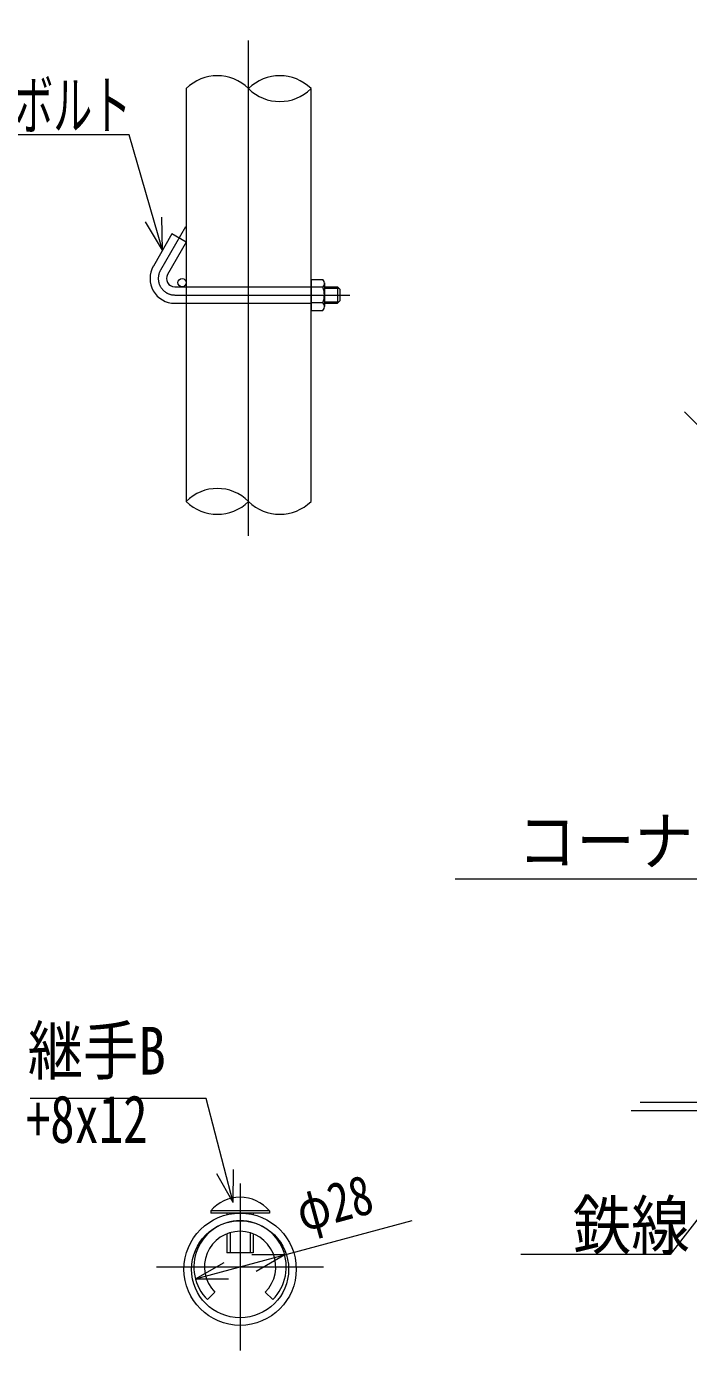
# Model space of a CAD drawing. Units: millimetres, scale not verified. Extents: x -5699 to 5699, y -3329 to 3329.
# Drawn here: x 457 to 1259, y -1111 to 493 of the extents above; entities that cross this region are included whole.
import ezdxf
from ezdxf.enums import TextEntityAlignment as Align

# ---------------------------------------------------------------- set-up
doc = ezdxf.new("R2010")
doc.units = ezdxf.units.MM
doc.header["$LTSCALE"] = 20
doc.linetypes.add('USER1', pattern=[50.5, 30, -9, 2.5, -9])
doc.linetypes.add('USER2', pattern=[12.6, 8.4, -4.2])
for name, color, linetype, lineweight in [('0-1_3', 3, 'Continuous', 13), ('0-2_26', 2, 'USER1', 13), ('0-3_1', 1, 'Continuous', 9), ('0-4_27', 7, 'Continuous', 13), ('0-5_28', 7, 'Continuous', 13)]:
    doc.layers.add(name, color=color, linetype=linetype, lineweight=lineweight)
doc.styles.add('ＭＳ ゴシック', font='')
doc.styles.get('ＭＳ ゴシック').set_extended_font_data('MS Gothic')

msp = doc.modelspace()

# ---------------------------------------------------------------- linework, layer by layer
at = {"layer": '0-1_3'}
for p, q in [((632.94, 241.39), (610.44, 202.42)), ((650.26, 231.39), (632.94, 241.39)), ((650.26, 231.39), (627.76, 192.42)), ((636.42, 177.42), (650.26, 177.42)), ((801.51, 186.17), (801.51, 148.67)), ((801.51, 186.17), (816.01, 186.17)), ((816.01, 176.79), (801.51, 176.79)), ((817.76, 182.22), (817.76, 153.3)), ((817.76, 177.42), (833.42, 177.42)), ((833.42, 177.42), (833.42, 157.42)), ((836.42, 174.42), (833.42, 177.42)), ((817.76, 175.67), (835.17, 175.67)), ((833.42, 157.42), (836.42, 160.42)), ((836.42, 174.42), (836.42, 160.42)), ((836.42, 174.42), (836.42, 160.42)), ((636.42, 157.42), (650.26, 157.42)), ((816.01, 158.04), (801.51, 158.04)), ((801.51, 148.67), (816.01, 148.67)), ((817.76, 159.17), (835.17, 159.17)), ((817.76, 157.42), (833.42, 157.42)), ((1200.49, -810.41), (1336.67, -810.41)), ((1189.58, -820.41), (1325.75, -820.41)), ((751.19, -942.09), (679.99, -942.09)), ((679.99, -942.09), (679.99, -944.87)), ((751.19, -944.87), (679.99, -944.87)), ((699.59, -944.87), (699.59, -946.78)), ((703.59, -944.87), (703.59, -945.94)), ((727.59, -944.87), (727.59, -945.94)), ((731.59, -944.87), (731.59, -946.78)), ((751.19, -942.09), (751.19, -944.87)), ((699.59, -969.94), (699.59, -992.87)), ((703.59, -968.57), (703.59, -992.87)), ((727.59, -968.57), (727.59, -992.87)), ((731.59, -969.94), (731.59, -992.87)), ((731.59, -992.87), (699.59, -992.87)), ((685.04, -1040.62), (675.99, -1049.67)), ((746.13, -1040.62), (755.18, -1049.67))]:
    msp.add_line(p, q, dxfattribs=at)
at = {"layer": '0-1_3', "linetype": 'USER2'}
for p, q in [((650.26, 177.42), (801.51, 177.42)), ((650.26, 157.42), (801.51, 157.42))]:
    msp.add_line(p, q, dxfattribs=at)
at = {"layer": '0-1_3'}
msp.add_circle((645.26, 182.42), 5, dxfattribs=at)
for centre, radius, start, end in [((636.42, 187.42), 30, 150, 270), ((636.42, 187.42), 10, 150, 270), ((791.77, 167.42), 25.99, 338.85295, 21.14705), ((810.77, 181.48), 7.04, 318.21899, 41.78101), ((810.61, 153.36), 7.15, 319.0514, 40.9486), ((715.59, -972.47), 46.8, 40.47549, 139.52451), ((715.59, -1010.07), 56, 315, 225), ((715.59, -1010.07), 43.2, 315, 225)]:
    msp.add_arc(centre, radius, start, end, dxfattribs=at)
at = {"layer": '0-2_26'}
for p, q in [((725.89, -124.25), (725.89, 492.74)), ((649.36, 249.83), (619.1, 197.42)), ((636.42, 167.42), (848.64, 167.42)), ((1253.94, 25.95), (1603.96, -324.07)), ((715.59, -908.81), (715.59, -1111.33)), ((614.33, -1010.07), (816.84, -1010.07))]:
    msp.add_line(p, q, dxfattribs=at)
msp.add_arc((636.42, 187.42), 20, 150, 270, dxfattribs=at)
at = {"layer": '0-3_1'}
for p, q in [((650.26, 417.42), (650.26, -82.58)), ((801.51, -82.58), (801.51, 417.42))]:
    msp.add_line(p, q, dxfattribs=at)
for radius in [68, 58.8]:
    msp.add_circle((715.59, -1012.87), radius, dxfattribs=at)
at = {"layer": '0-4_27'}
for p, q in [((661.52, -1024.68), (924.11, -953.72)), ((661.52, -1024.68), (696.12, -1004.61)), ((769.65, -995.46), (729.65, -995.55)), ((769.65, -995.46), (735.05, -1015.54)), ((661.52, -1024.68), (701.52, -1024.6))]:
    msp.add_line(p, q, dxfattribs=at)
for centre, start, end in [((688.07, 379.37), 45.18146, 134.81854), ((763.7, 379.37), 45.18146, 134.81854), ((763.7, 455.47), 225.18146, 314.81854), ((688.07, -120.63), 45.18146, 134.81854), ((688.07, -44.53), 225.18146, 314.81854), ((763.7, -44.53), 225.18146, 314.81854)]:
    msp.add_arc(centre, 53.65, start, end, dxfattribs=at)
at = {"layer": '0-5_28'}
for p, q in [((581.12, 361.46), (280.1, 361.46)), ((621.69, 221.9), (581.12, 361.46)), ((621.69, 221.9), (620.85, 261.9)), ((621.69, 221.9), (600.96, 256.12)), ((707.24, -931.9), (687.5, -897.11)), ((707.24, -931.9), (707.54, -891.9))]:
    msp.add_line(p, q, dxfattribs=at)
for points in [[(1665.85, -396.43), (1587.38, -540.22), (976.22, -540.22)], [(707.24, -931.9), (674.46, -805.83), (461.1, -805.83)], [(1377.07, -814.43), (1236.65, -994.85), (1055.78, -994.85)]]:
    msp.add_lwpolyline(points, dxfattribs=at)

# ---------------------------------------------------------------- texts
at = {"layer": '0-4_27', "style": 'ＭＳ ゴシック', "width": 0.8}
msp.add_text('φ28', height=48.11, rotation=15.122, dxfattribs=at).set_placement((795.08, -981.6), align=Align.BOTTOM_LEFT)
at = {"layer": '0-5_28', "style": 'ＭＳ ゴシック'}
for s, height, width, p in [('フックボルト', 57.73, 0.6, (300.15, 351.09)), ('コーナーエルボ', 57.77, 0.9, (1051.97, -540.31)), ('継手B', 57.77, 0.85, (458.31, -794.34)), ('+8x12', 57.77, 0.75, (456.02, -877.13)), ('鉄線', 57.77, 0.9, (1118.64, -1005.79))]:
    msp.add_text(s, height=height, dxfattribs=dict(at, width=width)).set_placement(p, align=Align.BOTTOM_LEFT)

doc.saveas('drawing.dxf')
